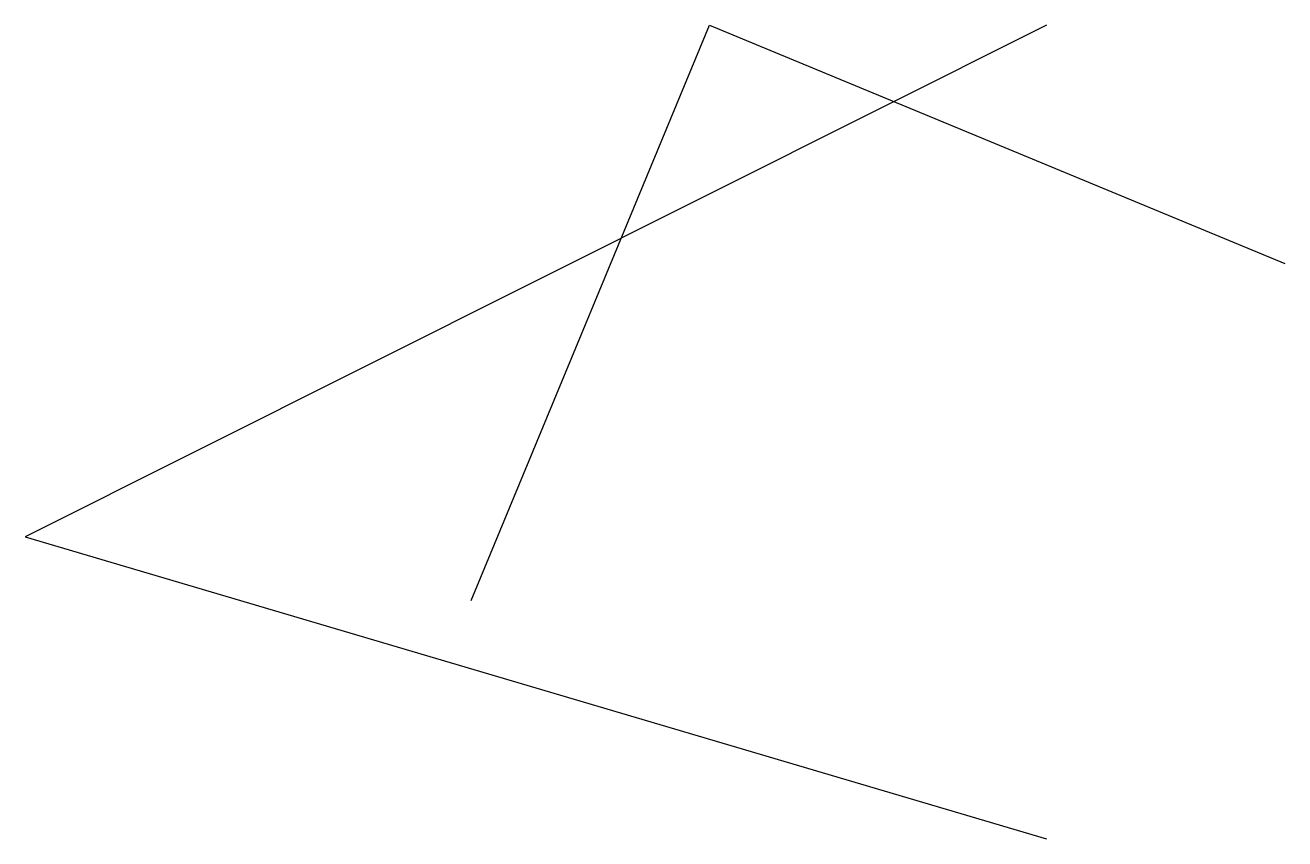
# Model space of a CAD drawing. Header units: millimetres. Extents: x 28 to 220, y 0 to 124.
import ezdxf

# ---------------------------------------------------------------- set-up
doc = ezdxf.new("R2010")
doc.units = ezdxf.units.MM
doc.layers.add('2', color=2, linetype='Continuous')
doc.layers.add('4', color=66, linetype='Continuous')

msp = doc.modelspace()

# ---------------------------------------------------------------- linework, layer by layer
at = {"layer": '2'}
msp.add_polyline3d([(183.68, 124, 96.09), (28, 46, 64), (183.68, 0, 0)], dxfattribs=at)
at = {"layer": '4'}
msp.add_polyline3d([(96, 36.32, 0), (132.32, 124, 114.78), (220, 87.68, 82.87)], dxfattribs=at)

doc.saveas('drawing.dxf')
